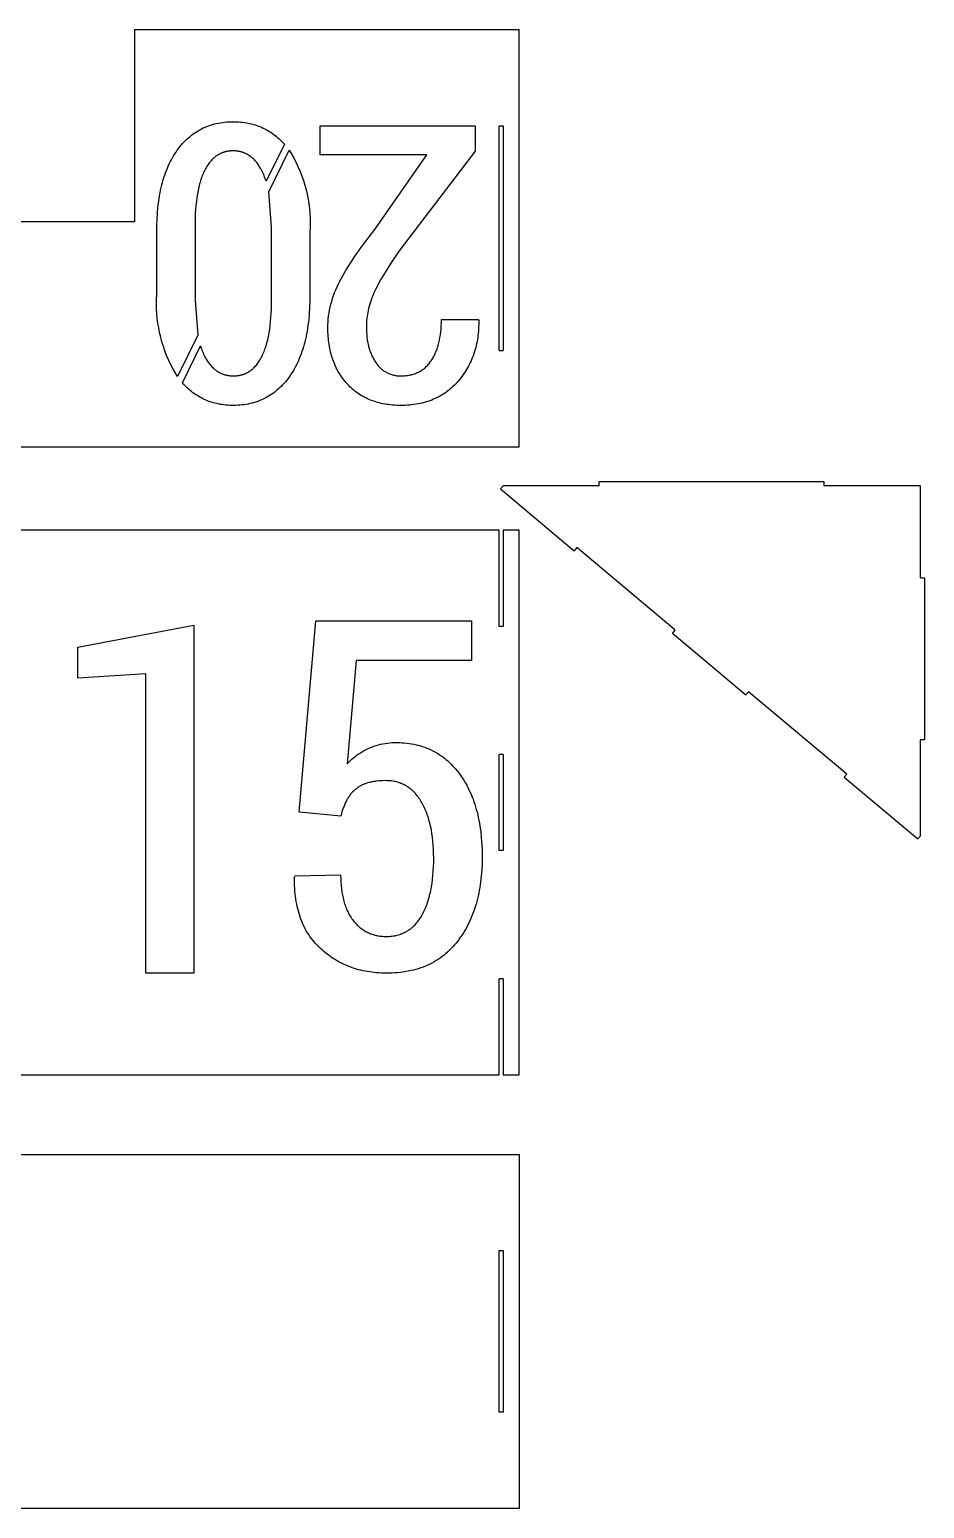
# Model space of a CAD drawing. Header units: inches. Extents: x -28 to 28, y 0 to 215.
# Drawn here: x -0.28 to 27.65, y 114.18 to 160.34 of the extents above; entities that cross this region are included whole.
import ezdxf

# ---------------------------------------------------------------- set-up
doc = ezdxf.new("R2010")
doc.units = ezdxf.units.IN
doc.header["$MEASUREMENT"] = 0
doc.layers.add('Linework', color=7, linetype='Continuous', true_color=0x000000)

msp = doc.modelspace()

# ---------------------------------------------------------------- linework, layer by layer
at = {"layer": 'Linework'}
for p, q in [((3, 160.341), (15, 160.341)), ((3, 160.341), (3, 154.341)), ((15, 147.318), (15, 160.341)), ((5.615, 157.423), (5.678, 157.434)), ((5.678, 157.434), (5.741, 157.444)), ((5.741, 157.444), (5.806, 157.451)), ((5.806, 157.451), (5.872, 157.457)), ((5.872, 157.457), (5.938, 157.462)), ((5.938, 157.462), (6.006, 157.464)), ((6.006, 157.464), (6.074, 157.465)), ((6.074, 157.465), (6.135, 157.465)), ((6.135, 157.465), (6.195, 157.463)), ((6.195, 157.463), (6.255, 157.459)), ((6.255, 157.459), (6.313, 157.454)), ((6.313, 157.454), (6.372, 157.448)), ((6.372, 157.448), (6.429, 157.441)), ((6.429, 157.441), (6.486, 157.432)), ((6.486, 157.432), (6.542, 157.421)), ((4.635, 156.922), (4.682, 156.965)), ((4.682, 156.965), (4.73, 157.006)), ((4.73, 157.006), (4.778, 157.045)), ((4.778, 157.045), (4.828, 157.082)), ((4.828, 157.082), (4.878, 157.118)), ((4.878, 157.118), (4.93, 157.152)), ((4.93, 157.152), (4.982, 157.184)), ((4.982, 157.184), (5.035, 157.214)), ((5.035, 157.214), (5.089, 157.243)), ((5.089, 157.243), (5.144, 157.27)), ((5.144, 157.27), (5.199, 157.295)), ((5.199, 157.295), (5.256, 157.318)), ((5.256, 157.318), (5.314, 157.34)), ((5.314, 157.34), (5.372, 157.36)), ((5.372, 157.36), (5.431, 157.378)), ((5.431, 157.378), (5.492, 157.395)), ((5.492, 157.395), (5.553, 157.41)), ((5.553, 157.41), (5.615, 157.423)), ((6.542, 157.421), (6.597, 157.41)), ((6.597, 157.41), (6.651, 157.397)), ((6.651, 157.397), (6.705, 157.382)), ((6.705, 157.382), (6.759, 157.367)), ((6.759, 157.367), (6.811, 157.349)), ((6.811, 157.349), (6.863, 157.331)), ((6.863, 157.331), (6.914, 157.311)), ((6.914, 157.311), (6.964, 157.29)), ((6.964, 157.29), (7.014, 157.267)), ((7.014, 157.267), (7.063, 157.243)), ((7.063, 157.243), (7.111, 157.218)), ((7.111, 157.218), (7.159, 157.191)), ((7.159, 157.191), (7.206, 157.163)), ((7.206, 157.163), (7.252, 157.134)), ((7.252, 157.134), (7.297, 157.103)), ((7.297, 157.103), (7.342, 157.07)), ((7.342, 157.07), (7.386, 157.037)), ((7.386, 157.037), (7.429, 157.002)), ((7.429, 157.002), (7.472, 156.966)), ((7.472, 156.966), (7.514, 156.928)), ((8.796, 156.431), (8.796, 157.341)), ((8.796, 157.341), (13.626, 157.341)), ((13.626, 157.341), (13.626, 156.543)), ((14.375, 157.341), (14.5, 157.341)), ((14.375, 150.318), (14.375, 157.341)), ((14.5, 157.341), (14.5, 150.318)), ((4.255, 156.461), (4.293, 156.519)), ((4.293, 156.519), (4.333, 156.575)), ((4.333, 156.575), (4.373, 156.63)), ((4.373, 156.63), (4.415, 156.683)), ((4.415, 156.683), (4.457, 156.734)), ((4.457, 156.734), (4.5, 156.784)), ((4.5, 156.784), (4.544, 156.832)), ((4.544, 156.832), (4.589, 156.878)), ((4.589, 156.878), (4.635, 156.922)), ((5.757, 156.502), (5.741, 156.496)), ((5.772, 156.507), (5.757, 156.502)), ((5.788, 156.512), (5.772, 156.507)), ((5.804, 156.517), (5.788, 156.512)), ((5.82, 156.522), (5.804, 156.517)), ((5.836, 156.526), (5.82, 156.522)), ((5.852, 156.53), (5.836, 156.526)), ((5.868, 156.534), (5.852, 156.53)), ((5.885, 156.537), (5.868, 156.534)), ((5.901, 156.54), (5.885, 156.537)), ((5.918, 156.543), (5.901, 156.54)), ((5.935, 156.545), (5.918, 156.543)), ((5.952, 156.548), (5.935, 156.545)), ((5.969, 156.549), (5.952, 156.548)), ((5.986, 156.551), (5.969, 156.549)), ((6.003, 156.552), (5.986, 156.551)), ((6.038, 156.554), (6.003, 156.552)), ((6.074, 156.555), (6.038, 156.554)), ((6.11, 156.554), (6.074, 156.555)), ((6.145, 156.552), (6.11, 156.554)), ((6.18, 156.549), (6.145, 156.552)), ((6.197, 156.548), (6.18, 156.549)), ((6.215, 156.545), (6.197, 156.548)), ((6.232, 156.543), (6.215, 156.545)), ((6.248, 156.54), (6.232, 156.543)), ((6.265, 156.537), (6.248, 156.54)), ((6.282, 156.534), (6.265, 156.537)), ((6.298, 156.53), (6.282, 156.534)), ((6.315, 156.526), (6.298, 156.53)), ((6.331, 156.522), (6.315, 156.526)), ((6.347, 156.517), (6.331, 156.522)), ((6.363, 156.512), (6.347, 156.517)), ((6.379, 156.507), (6.363, 156.512)), ((6.394, 156.502), (6.379, 156.507)), ((6.41, 156.496), (6.394, 156.502)), ((7.674, 156.763), (7.103, 155.605)), ((7.185, 155.272), (7.827, 156.573)), ((7.514, 156.928), (7.555, 156.889)), ((7.555, 156.889), (7.595, 156.848)), ((7.595, 156.848), (7.635, 156.807)), ((7.635, 156.807), (7.674, 156.763)), ((7.827, 156.573), (7.904, 156.445)), ((13.626, 156.543), (11.261, 153.433)), ((4.023, 156.013), (4.052, 156.082)), ((4.052, 156.082), (4.083, 156.149)), ((4.083, 156.149), (4.115, 156.214)), ((4.115, 156.214), (4.148, 156.278)), ((4.148, 156.278), (4.182, 156.341)), ((4.182, 156.341), (4.218, 156.402)), ((4.218, 156.402), (4.255, 156.461)), ((5.253, 156.062), (5.232, 156.027)), ((5.274, 156.095), (5.253, 156.062)), ((5.296, 156.128), (5.274, 156.095)), ((5.318, 156.159), (5.296, 156.128)), ((5.34, 156.188), (5.318, 156.159)), ((5.363, 156.217), (5.34, 156.188)), ((5.387, 156.245), (5.363, 156.217)), ((5.411, 156.271), (5.387, 156.245)), ((5.436, 156.296), (5.411, 156.271)), ((5.461, 156.32), (5.436, 156.296)), ((5.474, 156.332), (5.461, 156.32)), ((5.487, 156.343), (5.474, 156.332)), ((5.5, 156.354), (5.487, 156.343)), ((5.513, 156.365), (5.5, 156.354)), ((5.526, 156.375), (5.513, 156.365)), ((5.54, 156.385), (5.526, 156.375)), ((5.553, 156.395), (5.54, 156.385)), ((5.567, 156.405), (5.553, 156.395)), ((5.581, 156.414), (5.567, 156.405)), ((5.595, 156.423), (5.581, 156.414)), ((5.609, 156.432), (5.595, 156.423)), ((5.623, 156.44), (5.609, 156.432)), ((5.637, 156.448), (5.623, 156.44)), ((5.652, 156.456), (5.637, 156.448)), ((5.667, 156.463), (5.652, 156.456)), ((5.681, 156.47), (5.667, 156.463)), ((5.696, 156.477), (5.681, 156.47)), ((5.711, 156.484), (5.696, 156.477)), ((5.726, 156.49), (5.711, 156.484)), ((5.741, 156.496), (5.726, 156.49)), ((6.425, 156.49), (6.41, 156.496)), ((6.441, 156.484), (6.425, 156.49)), ((6.456, 156.477), (6.441, 156.484)), ((6.471, 156.47), (6.456, 156.477)), ((6.486, 156.463), (6.471, 156.47)), ((6.5, 156.455), (6.486, 156.463)), ((6.515, 156.447), (6.5, 156.455)), ((6.529, 156.439), (6.515, 156.447)), ((6.544, 156.431), (6.529, 156.439)), ((6.558, 156.422), (6.544, 156.431)), ((6.572, 156.413), (6.558, 156.422)), ((6.586, 156.404), (6.572, 156.413)), ((6.6, 156.394), (6.586, 156.404)), ((6.614, 156.385), (6.6, 156.394)), ((6.627, 156.374), (6.614, 156.385)), ((6.641, 156.364), (6.627, 156.374)), ((6.654, 156.353), (6.641, 156.364)), ((6.667, 156.342), (6.654, 156.353)), ((6.68, 156.331), (6.667, 156.342)), ((6.693, 156.319), (6.68, 156.331)), ((6.719, 156.295), (6.693, 156.319)), ((6.744, 156.27), (6.719, 156.295)), ((6.768, 156.243), (6.744, 156.27)), ((6.792, 156.216), (6.768, 156.243)), ((6.815, 156.187), (6.792, 156.216)), ((6.838, 156.157), (6.815, 156.187)), ((6.86, 156.125), (6.838, 156.157)), ((6.882, 156.093), (6.86, 156.125)), ((6.903, 156.059), (6.882, 156.093)), ((6.924, 156.025), (6.903, 156.059)), ((7.904, 156.445), (7.976, 156.314)), ((7.976, 156.314), (8.044, 156.182)), ((8.044, 156.182), (8.107, 156.047)), ((8.107, 156.047), (8.166, 155.909)), ((12.124, 156.431), (8.796, 156.431)), ((10.499, 154.095), (12.124, 156.431)), ((3.872, 155.569), (3.894, 155.647)), ((3.894, 155.647), (3.917, 155.723)), ((3.917, 155.723), (3.942, 155.798)), ((3.942, 155.798), (3.968, 155.871)), ((3.968, 155.871), (3.994, 155.943)), ((3.994, 155.943), (4.023, 156.013)), ((5.058, 155.619), (5.044, 155.571)), ((5.073, 155.665), (5.058, 155.619)), ((5.089, 155.709), (5.073, 155.665)), ((5.104, 155.753), (5.089, 155.709)), ((5.121, 155.796), (5.104, 155.753)), ((5.138, 155.837), (5.121, 155.796)), ((5.156, 155.877), (5.138, 155.837)), ((5.174, 155.917), (5.156, 155.877)), ((5.193, 155.955), (5.174, 155.917)), ((5.212, 155.992), (5.193, 155.955)), ((5.232, 156.027), (5.212, 155.992)), ((6.944, 155.989), (6.924, 156.025)), ((6.964, 155.952), (6.944, 155.989)), ((6.984, 155.91), (6.964, 155.952)), ((7.004, 155.867), (6.984, 155.91)), ((7.023, 155.825), (7.004, 155.867)), ((7.041, 155.781), (7.023, 155.825)), ((7.058, 155.738), (7.041, 155.781)), ((7.074, 155.694), (7.058, 155.738)), ((7.089, 155.65), (7.074, 155.694)), ((7.103, 155.605), (7.089, 155.65)), ((8.166, 155.909), (8.219, 155.77)), ((8.219, 155.77), (8.268, 155.63)), ((8.268, 155.63), (8.312, 155.487)), ((3.754, 154.982), (3.781, 155.157)), ((3.781, 155.157), (3.797, 155.243)), ((3.797, 155.243), (3.814, 155.327)), ((3.814, 155.327), (3.832, 155.409)), ((3.832, 155.409), (3.852, 155.49)), ((3.852, 155.49), (3.872, 155.569)), ((4.962, 155.21), (4.944, 155.097)), ((4.983, 155.319), (4.962, 155.21)), ((5.006, 155.424), (4.983, 155.319)), ((5.031, 155.523), (5.006, 155.424)), ((5.044, 155.571), (5.031, 155.523)), ((7.274, 154.178), (7.185, 155.272)), ((8.312, 155.487), (8.351, 155.343)), ((8.351, 155.343), (8.385, 155.198)), ((8.385, 155.198), (8.414, 155.052)), ((3.714, 154.612), (3.731, 154.8)), ((3.731, 154.8), (3.754, 154.982)), ((4.905, 154.73), (4.896, 154.599)), ((4.916, 154.857), (4.905, 154.73)), ((4.929, 154.979), (4.916, 154.857)), ((4.944, 155.097), (4.929, 154.979)), ((8.414, 155.052), (8.438, 154.905)), ((8.438, 154.905), (8.457, 154.757)), ((8.457, 154.757), (8.471, 154.608)), ((0, 154.341), (-3, 154.341)), ((3, 154.341), (0, 154.341)), ((3.691, 154.012), (3.694, 154.219)), ((3.694, 154.219), (3.701, 154.418)), ((3.701, 154.418), (3.714, 154.612)), ((4.89, 154.463), (4.886, 154.178)), ((4.896, 154.599), (4.89, 154.463)), ((8.471, 154.608), (8.48, 154.459)), ((8.48, 154.459), (8.483, 154.31)), ((8.483, 154.31), (8.481, 154.161)), ((3.691, 152.067), (3.691, 154.012)), ((4.886, 154.178), (4.886, 151.896)), ((7.274, 151.896), (7.274, 154.178)), ((8.481, 154.161), (8.474, 154.012)), ((8.474, 154.012), (8.474, 152.067)), ((10.162, 153.662), (10.325, 153.876)), ((10.325, 153.876), (10.499, 154.095)), ((9.868, 153.25), (10.01, 153.454)), ((10.01, 153.454), (10.162, 153.662)), ((11.261, 153.433), (10.996, 153.046)), ((9.507, 152.672), (9.617, 152.86)), ((9.617, 152.86), (9.737, 153.052)), ((9.737, 153.052), (9.868, 153.25)), ((10.88, 152.865), (10.774, 152.693)), ((10.996, 153.046), (10.88, 152.865)), ((9.32, 152.31), (9.362, 152.4)), ((9.362, 152.4), (9.408, 152.49)), ((9.408, 152.49), (9.507, 152.672)), ((10.596, 152.376), (10.558, 152.302)), ((10.679, 152.53), (10.596, 152.376)), ((10.774, 152.693), (10.679, 152.53)), ((3.683, 151.769), (3.685, 151.918)), ((3.685, 151.918), (3.691, 152.067)), ((4.886, 151.896), (4.976, 150.798)), ((7.269, 151.613), (7.274, 151.896)), ((8.474, 152.067), (8.472, 151.863)), ((9.151, 151.857), (9.179, 151.948)), ((9.179, 151.948), (9.21, 152.039)), ((9.21, 152.039), (9.243, 152.129)), ((9.243, 152.129), (9.28, 152.22)), ((9.28, 152.22), (9.32, 152.31)), ((10.383, 151.897), (10.361, 151.831)), ((10.407, 151.962), (10.383, 151.897)), ((10.433, 152.028), (10.407, 151.962)), ((10.46, 152.094), (10.433, 152.028)), ((10.49, 152.161), (10.46, 152.094)), ((10.522, 152.231), (10.49, 152.161)), ((10.558, 152.302), (10.522, 152.231)), ((3.687, 151.62), (3.683, 151.769)), ((3.695, 151.471), (3.687, 151.62)), ((3.709, 151.323), (3.695, 151.471)), ((7.255, 151.349), (7.263, 151.479)), ((7.263, 151.479), (7.269, 151.613)), ((8.452, 151.471), (8.434, 151.284)), ((8.464, 151.664), (8.452, 151.471)), ((8.472, 151.863), (8.464, 151.664)), ((9.056, 151.401), (9.069, 151.492)), ((9.069, 151.492), (9.085, 151.584)), ((9.085, 151.584), (9.104, 151.675)), ((9.104, 151.675), (9.126, 151.766)), ((9.126, 151.766), (9.151, 151.857)), ((10.265, 151.445), (10.255, 151.382)), ((10.276, 151.509), (10.265, 151.445)), ((10.289, 151.573), (10.276, 151.509)), ((10.305, 151.637), (10.289, 151.573)), ((10.321, 151.702), (10.305, 151.637)), ((10.34, 151.766), (10.321, 151.702)), ((10.361, 151.831), (10.34, 151.766)), ((3.728, 151.175), (3.709, 151.323)), ((3.752, 151.028), (3.728, 151.175)), ((3.781, 150.882), (3.752, 151.028)), ((7.198, 150.872), (7.216, 150.985)), ((7.216, 150.985), (7.231, 151.102)), ((7.231, 151.102), (7.244, 151.223)), ((7.244, 151.223), (7.255, 151.349)), ((8.411, 151.103), (8.384, 150.928)), ((8.434, 151.284), (8.411, 151.103)), ((9.032, 151.033), (9.034, 151.125)), ((9.033, 150.965), (9.032, 151.033)), ((9.035, 150.897), (9.033, 150.965)), ((9.034, 151.125), (9.038, 151.217)), ((9.038, 151.217), (9.045, 151.309)), ((9.045, 151.309), (9.056, 151.401)), ((10.236, 151.193), (10.233, 151.13)), ((10.233, 151.13), (10.233, 151.068)), ((10.233, 151.068), (10.234, 150.984)), ((10.234, 150.984), (10.237, 150.902)), ((10.241, 151.255), (10.236, 151.193)), ((10.247, 151.318), (10.241, 151.255)), ((10.255, 151.382), (10.247, 151.318)), ((12.554, 150.906), (12.563, 150.999)), ((12.563, 150.999), (12.569, 151.094)), ((12.569, 151.094), (12.573, 151.192)), ((12.573, 151.192), (12.574, 151.293)), ((12.574, 151.293), (13.727, 151.293)), ((13.727, 151.293), (13.739, 151.263)), ((13.734, 150.989), (13.729, 150.922)), ((13.737, 151.057), (13.734, 150.989)), ((13.739, 151.125), (13.737, 151.057)), ((13.739, 151.263), (13.739, 151.194)), ((13.739, 151.194), (13.739, 151.125)), ((3.815, 150.737), (3.781, 150.882)), ((3.854, 150.593), (3.815, 150.737)), ((3.898, 150.45), (3.854, 150.593)), ((4.976, 150.798), (4.339, 149.507)), ((7.103, 150.466), (7.117, 150.513)), ((7.117, 150.513), (7.13, 150.561)), ((7.13, 150.561), (7.155, 150.66)), ((7.155, 150.66), (7.178, 150.764)), ((7.178, 150.764), (7.198, 150.872)), ((8.293, 150.517), (8.271, 150.439)), ((8.313, 150.596), (8.293, 150.517)), ((8.333, 150.677), (8.313, 150.596)), ((8.351, 150.759), (8.333, 150.677)), ((8.368, 150.843), (8.351, 150.759)), ((8.384, 150.928), (8.368, 150.843)), ((9.038, 150.831), (9.035, 150.897)), ((9.042, 150.766), (9.038, 150.831)), ((9.047, 150.701), (9.042, 150.766)), ((9.054, 150.637), (9.047, 150.701)), ((9.062, 150.575), (9.054, 150.637)), ((9.071, 150.512), (9.062, 150.575)), ((9.081, 150.451), (9.071, 150.512)), ((10.237, 150.902), (10.243, 150.822)), ((10.243, 150.822), (10.25, 150.744)), ((10.25, 150.744), (10.261, 150.668)), ((10.261, 150.668), (10.273, 150.593)), ((10.273, 150.593), (10.28, 150.557)), ((10.28, 150.557), (10.287, 150.521)), ((10.287, 150.521), (10.296, 150.486)), ((12.474, 150.483), (12.485, 150.523)), ((12.485, 150.523), (12.495, 150.562)), ((12.495, 150.562), (12.504, 150.603)), ((12.504, 150.603), (12.513, 150.644)), ((12.513, 150.644), (12.529, 150.729)), ((12.529, 150.729), (12.543, 150.816)), ((12.543, 150.816), (12.554, 150.906)), ((13.675, 150.536), (13.661, 150.474)), ((13.687, 150.599), (13.675, 150.536)), ((13.698, 150.662), (13.687, 150.599)), ((13.708, 150.726), (13.698, 150.662)), ((13.716, 150.791), (13.708, 150.726)), ((13.724, 150.856), (13.716, 150.791)), ((13.729, 150.922), (13.724, 150.856)), ((3.947, 150.309), (3.898, 150.45)), ((4.001, 150.17), (3.947, 150.309)), ((4.059, 150.033), (4.001, 150.17)), ((4.491, 149.315), (5.059, 150.466)), ((5.059, 150.466), (5.073, 150.423)), ((5.073, 150.423), (5.088, 150.379)), ((5.088, 150.379), (5.103, 150.337)), ((5.103, 150.337), (5.12, 150.294)), ((5.12, 150.294), (5.138, 150.252)), ((5.138, 150.252), (5.156, 150.21)), ((5.156, 150.21), (5.176, 150.169)), ((5.176, 150.169), (5.196, 150.128)), ((5.196, 150.128), (5.216, 150.091)), ((5.216, 150.091), (5.236, 150.056)), ((5.236, 150.056), (5.257, 150.021)), ((6.91, 150.024), (6.931, 150.058)), ((6.931, 150.058), (6.95, 150.094)), ((6.95, 150.094), (6.97, 150.131)), ((6.97, 150.131), (6.988, 150.169)), ((6.988, 150.169), (7.007, 150.208)), ((7.007, 150.208), (7.024, 150.248)), ((7.024, 150.248), (7.041, 150.29)), ((7.041, 150.29), (7.057, 150.332)), ((7.057, 150.332), (7.073, 150.376)), ((7.073, 150.376), (7.088, 150.42)), ((7.088, 150.42), (7.103, 150.466)), ((8.141, 150.073), (8.112, 150.004)), ((8.17, 150.143), (8.141, 150.073)), ((8.197, 150.215), (8.17, 150.143)), ((8.223, 150.288), (8.197, 150.215)), ((8.247, 150.363), (8.223, 150.288)), ((8.271, 150.439), (8.247, 150.363)), ((9.092, 150.391), (9.081, 150.451)), ((9.105, 150.331), (9.092, 150.391)), ((9.118, 150.272), (9.105, 150.331)), ((9.133, 150.215), (9.118, 150.272)), ((9.149, 150.158), (9.133, 150.215)), ((9.167, 150.101), (9.149, 150.158)), ((9.185, 150.046), (9.167, 150.101)), ((9.205, 149.991), (9.185, 150.046)), ((10.296, 150.486), (10.304, 150.451)), ((10.304, 150.451), (10.313, 150.417)), ((10.313, 150.417), (10.323, 150.383)), ((10.323, 150.383), (10.334, 150.349)), ((10.334, 150.349), (10.345, 150.316)), ((10.345, 150.316), (10.356, 150.284)), ((10.356, 150.284), (10.368, 150.252)), ((10.368, 150.252), (10.381, 150.22)), ((10.381, 150.22), (10.394, 150.189)), ((10.394, 150.189), (10.408, 150.159)), ((10.408, 150.159), (10.422, 150.129)), ((10.422, 150.129), (10.437, 150.1)), ((10.437, 150.1), (10.452, 150.071)), ((10.452, 150.071), (10.468, 150.042)), ((10.468, 150.042), (10.485, 150.014)), ((12.277, 150.034), (12.296, 150.064)), ((12.296, 150.064), (12.314, 150.095)), ((12.314, 150.095), (12.332, 150.127)), ((12.332, 150.127), (12.349, 150.16)), ((12.349, 150.16), (12.365, 150.193)), ((12.365, 150.193), (12.381, 150.227)), ((12.381, 150.227), (12.396, 150.262)), ((12.396, 150.262), (12.41, 150.297)), ((12.41, 150.297), (12.424, 150.333)), ((12.424, 150.333), (12.438, 150.369)), ((12.438, 150.369), (12.45, 150.407)), ((12.45, 150.407), (12.462, 150.445)), ((12.462, 150.445), (12.474, 150.483)), ((13.527, 150.059), (13.503, 150.003)), ((13.55, 150.116), (13.527, 150.059)), ((13.572, 150.174), (13.55, 150.116)), ((13.592, 150.233), (13.572, 150.174)), ((13.611, 150.292), (13.592, 150.233)), ((13.629, 150.352), (13.611, 150.292)), ((13.646, 150.413), (13.629, 150.352)), ((13.661, 150.474), (13.646, 150.413)), ((14.375, 150.318), (14.5, 150.318)), ((4.122, 149.898), (4.059, 150.033)), ((4.19, 149.765), (4.122, 149.898)), ((4.262, 149.635), (4.19, 149.765)), ((4.339, 149.507), (4.262, 149.635)), ((5.257, 150.021), (5.278, 149.988)), ((5.278, 149.988), (5.3, 149.956)), ((5.3, 149.956), (5.322, 149.925)), ((5.322, 149.925), (5.345, 149.895)), ((5.345, 149.895), (5.368, 149.867)), ((5.368, 149.867), (5.392, 149.839)), ((5.392, 149.839), (5.416, 149.813)), ((5.416, 149.813), (5.441, 149.788)), ((5.441, 149.788), (5.467, 149.764)), ((5.467, 149.764), (5.48, 149.753)), ((5.48, 149.753), (5.493, 149.741)), ((5.493, 149.741), (5.506, 149.73)), ((5.506, 149.73), (5.519, 149.72)), ((5.519, 149.72), (5.532, 149.709)), ((5.532, 149.709), (5.546, 149.699)), ((5.546, 149.699), (5.56, 149.69)), ((5.56, 149.69), (5.574, 149.68)), ((5.574, 149.68), (5.588, 149.671)), ((5.588, 149.671), (5.602, 149.662)), ((5.602, 149.662), (5.616, 149.653)), ((5.616, 149.653), (5.63, 149.645)), ((5.63, 149.645), (5.645, 149.637)), ((5.645, 149.637), (5.659, 149.629)), ((5.659, 149.629), (5.674, 149.622)), ((5.674, 149.622), (5.689, 149.615)), ((5.689, 149.615), (5.704, 149.608)), ((5.704, 149.608), (5.719, 149.601)), ((5.719, 149.601), (5.734, 149.595)), ((5.734, 149.595), (5.75, 149.589)), ((5.75, 149.589), (5.765, 149.583)), ((5.765, 149.583), (5.781, 149.578)), ((5.781, 149.578), (5.797, 149.573)), ((6.374, 149.573), (6.39, 149.578)), ((6.39, 149.578), (6.406, 149.584)), ((6.406, 149.584), (6.421, 149.589)), ((6.421, 149.589), (6.436, 149.595)), ((6.436, 149.595), (6.452, 149.602)), ((6.452, 149.602), (6.467, 149.608)), ((6.467, 149.608), (6.482, 149.615)), ((6.482, 149.615), (6.497, 149.622)), ((6.497, 149.622), (6.511, 149.63)), ((6.511, 149.63), (6.526, 149.638)), ((6.526, 149.638), (6.54, 149.646)), ((6.54, 149.646), (6.554, 149.654)), ((6.554, 149.654), (6.569, 149.663)), ((6.569, 149.663), (6.583, 149.672)), ((6.583, 149.672), (6.596, 149.681)), ((6.596, 149.681), (6.61, 149.69)), ((6.61, 149.69), (6.624, 149.7)), ((6.624, 149.7), (6.637, 149.71)), ((6.637, 149.71), (6.651, 149.721)), ((6.651, 149.721), (6.664, 149.731)), ((6.664, 149.731), (6.677, 149.742)), ((6.677, 149.742), (6.69, 149.754)), ((6.69, 149.754), (6.703, 149.765)), ((6.703, 149.765), (6.715, 149.777)), ((6.715, 149.777), (6.728, 149.789)), ((6.728, 149.789), (6.753, 149.814)), ((6.753, 149.814), (6.777, 149.841)), ((6.777, 149.841), (6.8, 149.868)), ((6.8, 149.868), (6.823, 149.897)), ((6.823, 149.897), (6.846, 149.927)), ((6.846, 149.927), (6.868, 149.958)), ((6.868, 149.958), (6.889, 149.99)), ((6.889, 149.99), (6.91, 150.024)), ((7.908, 149.622), (7.87, 149.564)), ((7.945, 149.682), (7.908, 149.622)), ((7.981, 149.744), (7.945, 149.682)), ((8.016, 149.807), (7.981, 149.744)), ((8.049, 149.871), (8.016, 149.807)), ((8.081, 149.937), (8.049, 149.871)), ((8.112, 150.004), (8.081, 149.937)), ((9.226, 149.938), (9.205, 149.991)), ((9.248, 149.885), (9.226, 149.938)), ((9.271, 149.833), (9.248, 149.885)), ((9.296, 149.782), (9.271, 149.833)), ((9.322, 149.731), (9.296, 149.782)), ((9.348, 149.682), (9.322, 149.731)), ((9.376, 149.633), (9.348, 149.682)), ((9.406, 149.585), (9.376, 149.633)), ((9.436, 149.538), (9.406, 149.585)), ((10.485, 150.014), (10.502, 149.986)), ((10.502, 149.986), (10.519, 149.959)), ((10.519, 149.959), (10.537, 149.933)), ((10.537, 149.933), (10.556, 149.908)), ((10.556, 149.908), (10.575, 149.883)), ((10.575, 149.883), (10.594, 149.859)), ((10.594, 149.859), (10.614, 149.836)), ((10.614, 149.836), (10.634, 149.814)), ((10.634, 149.814), (10.655, 149.792)), ((10.655, 149.792), (10.676, 149.772)), ((10.676, 149.772), (10.698, 149.752)), ((10.698, 149.752), (10.72, 149.733)), ((10.72, 149.733), (10.742, 149.715)), ((10.742, 149.715), (10.765, 149.698)), ((10.765, 149.698), (10.788, 149.682)), ((10.788, 149.682), (10.811, 149.666)), ((10.811, 149.666), (10.836, 149.652)), ((10.836, 149.652), (10.86, 149.638)), ((10.86, 149.638), (10.885, 149.625)), ((10.885, 149.625), (10.91, 149.613)), ((10.91, 149.613), (10.936, 149.602)), ((10.936, 149.602), (10.962, 149.591)), ((10.962, 149.591), (10.989, 149.581)), ((10.989, 149.581), (11.016, 149.573)), ((11.639, 149.568), (11.673, 149.577)), ((11.673, 149.577), (11.706, 149.587)), ((11.706, 149.587), (11.739, 149.597)), ((11.739, 149.597), (11.77, 149.609)), ((11.77, 149.609), (11.802, 149.621)), ((11.802, 149.621), (11.832, 149.635)), ((11.832, 149.635), (11.862, 149.649)), ((11.862, 149.649), (11.891, 149.664)), ((11.891, 149.664), (11.92, 149.68)), ((11.92, 149.68), (11.948, 149.698)), ((11.948, 149.698), (11.976, 149.716)), ((11.976, 149.716), (12.003, 149.734)), ((12.003, 149.734), (12.029, 149.754)), ((12.029, 149.754), (12.055, 149.775)), ((12.055, 149.775), (12.08, 149.797)), ((12.08, 149.797), (12.104, 149.819)), ((12.104, 149.819), (12.128, 149.843)), ((12.128, 149.843), (12.151, 149.868)), ((12.151, 149.868), (12.173, 149.893)), ((12.173, 149.893), (12.195, 149.919)), ((12.195, 149.919), (12.217, 149.946)), ((12.217, 149.946), (12.237, 149.975)), ((12.237, 149.975), (12.258, 150.004)), ((12.258, 150.004), (12.277, 150.034)), ((13.294, 149.626), (13.259, 149.575)), ((13.328, 149.678), (13.294, 149.626)), ((13.361, 149.73), (13.328, 149.678)), ((13.392, 149.783), (13.361, 149.73)), ((13.421, 149.837), (13.392, 149.783)), ((13.45, 149.892), (13.421, 149.837)), ((13.477, 149.947), (13.45, 149.892)), ((13.503, 150.003), (13.477, 149.947)), ((4.53, 149.272), (4.491, 149.315)), ((4.57, 149.23), (4.53, 149.272)), ((4.61, 149.189), (4.57, 149.23)), ((4.651, 149.15), (4.61, 149.189)), ((4.693, 149.112), (4.651, 149.15)), ((5.797, 149.573), (5.813, 149.568)), ((5.813, 149.568), (5.829, 149.564)), ((5.829, 149.564), (5.845, 149.559)), ((5.845, 149.559), (5.861, 149.555)), ((5.861, 149.555), (5.878, 149.552)), ((5.878, 149.552), (5.895, 149.548)), ((5.895, 149.548), (5.911, 149.545)), ((5.911, 149.545), (5.928, 149.543)), ((5.928, 149.543), (5.945, 149.54)), ((5.945, 149.54), (5.962, 149.538)), ((5.962, 149.538), (5.98, 149.536)), ((5.98, 149.536), (6.014, 149.533)), ((6.014, 149.533), (6.05, 149.531)), ((6.05, 149.531), (6.086, 149.531)), ((6.086, 149.531), (6.122, 149.531)), ((6.122, 149.531), (6.157, 149.533)), ((6.157, 149.533), (6.192, 149.536)), ((6.192, 149.536), (6.209, 149.538)), ((6.209, 149.538), (6.226, 149.54)), ((6.226, 149.54), (6.243, 149.543)), ((6.243, 149.543), (6.26, 149.545)), ((6.26, 149.545), (6.277, 149.549)), ((6.277, 149.549), (6.293, 149.552)), ((6.293, 149.552), (6.31, 149.556)), ((6.31, 149.556), (6.326, 149.559)), ((6.326, 149.559), (6.342, 149.564)), ((6.342, 149.564), (6.358, 149.568)), ((6.358, 149.568), (6.374, 149.573)), ((7.526, 149.157), (7.479, 149.114)), ((7.572, 149.202), (7.526, 149.157)), ((7.617, 149.248), (7.572, 149.202)), ((7.662, 149.296), (7.617, 149.248)), ((7.705, 149.347), (7.662, 149.296)), ((7.748, 149.398), (7.705, 149.347)), ((7.789, 149.452), (7.748, 149.398)), ((7.83, 149.507), (7.789, 149.452)), ((7.87, 149.564), (7.83, 149.507)), ((9.468, 149.492), (9.436, 149.538)), ((9.501, 149.447), (9.468, 149.492)), ((9.535, 149.402), (9.501, 149.447)), ((9.57, 149.358), (9.535, 149.402)), ((9.607, 149.316), (9.57, 149.358)), ((9.644, 149.274), (9.607, 149.316)), ((9.683, 149.233), (9.644, 149.274)), ((9.722, 149.193), (9.683, 149.233)), ((9.763, 149.155), (9.722, 149.193)), ((9.804, 149.118), (9.763, 149.155)), ((9.846, 149.082), (9.804, 149.118)), ((11.016, 149.573), (11.043, 149.565)), ((11.043, 149.565), (11.071, 149.558)), ((11.071, 149.558), (11.099, 149.551)), ((11.099, 149.551), (11.128, 149.546)), ((11.128, 149.546), (11.157, 149.541)), ((11.157, 149.541), (11.186, 149.537)), ((11.186, 149.537), (11.216, 149.535)), ((11.216, 149.535), (11.247, 149.532)), ((11.247, 149.532), (11.277, 149.531)), ((11.277, 149.531), (11.309, 149.531)), ((11.309, 149.531), (11.348, 149.531)), ((11.348, 149.531), (11.386, 149.533)), ((11.386, 149.533), (11.424, 149.535)), ((11.424, 149.535), (11.462, 149.538)), ((11.462, 149.538), (11.499, 149.542)), ((11.499, 149.542), (11.535, 149.547)), ((11.535, 149.547), (11.57, 149.553)), ((11.57, 149.553), (11.605, 149.56)), ((11.605, 149.56), (11.639, 149.568)), ((12.843, 149.116), (12.796, 149.078)), ((12.889, 149.156), (12.843, 149.116)), ((12.934, 149.197), (12.889, 149.156)), ((12.979, 149.24), (12.934, 149.197)), ((13.022, 149.284), (12.979, 149.24)), ((13.064, 149.33), (13.022, 149.284)), ((13.106, 149.377), (13.064, 149.33)), ((13.146, 149.425), (13.106, 149.377)), ((13.185, 149.474), (13.146, 149.425)), ((13.223, 149.524), (13.185, 149.474)), ((13.259, 149.575), (13.223, 149.524)), ((4.736, 149.075), (4.693, 149.112)), ((4.779, 149.04), (4.736, 149.075)), ((4.823, 149.006), (4.779, 149.04)), ((4.867, 148.974), (4.823, 149.006)), ((4.913, 148.943), (4.867, 148.974)), ((4.959, 148.913), (4.913, 148.943)), ((5.006, 148.885), (4.959, 148.913)), ((5.053, 148.858), (5.006, 148.885)), ((5.101, 148.832), (5.053, 148.858)), ((5.15, 148.808), (5.101, 148.832)), ((5.199, 148.785), (5.15, 148.808)), ((5.25, 148.764), (5.199, 148.785)), ((5.3, 148.744), (5.25, 148.764)), ((5.352, 148.725), (5.3, 148.744)), ((5.404, 148.708), (5.352, 148.725)), ((5.457, 148.692), (5.404, 148.708)), ((5.511, 148.677), (5.457, 148.692)), ((5.565, 148.664), (5.511, 148.677)), ((5.62, 148.653), (5.565, 148.664)), ((6.607, 148.665), (6.545, 148.651)), ((6.668, 148.68), (6.607, 148.665)), ((6.729, 148.696), (6.668, 148.68)), ((6.788, 148.715), (6.729, 148.696)), ((6.847, 148.735), (6.788, 148.715)), ((6.904, 148.757), (6.847, 148.735)), ((6.961, 148.78), (6.904, 148.757)), ((7.017, 148.806), (6.961, 148.78)), ((7.072, 148.833), (7.017, 148.806)), ((7.126, 148.862), (7.072, 148.833)), ((7.179, 148.893), (7.126, 148.862)), ((7.231, 148.925), (7.179, 148.893)), ((7.283, 148.959), (7.231, 148.925)), ((7.333, 148.995), (7.283, 148.959)), ((7.383, 149.033), (7.333, 148.995)), ((7.431, 149.073), (7.383, 149.033)), ((7.479, 149.114), (7.431, 149.073)), ((9.889, 149.048), (9.846, 149.082)), ((9.933, 149.014), (9.889, 149.048)), ((9.978, 148.983), (9.933, 149.014)), ((10.023, 148.952), (9.978, 148.983)), ((10.07, 148.923), (10.023, 148.952)), ((10.117, 148.895), (10.07, 148.923)), ((10.165, 148.868), (10.117, 148.895)), ((10.214, 148.843), (10.165, 148.868)), ((10.264, 148.819), (10.214, 148.843)), ((10.315, 148.796), (10.264, 148.819)), ((10.366, 148.775), (10.315, 148.796)), ((10.419, 148.755), (10.366, 148.775)), ((10.472, 148.736), (10.419, 148.755)), ((10.526, 148.718), (10.472, 148.736)), ((10.581, 148.702), (10.526, 148.718)), ((10.637, 148.687), (10.581, 148.702)), ((10.694, 148.673), (10.637, 148.687)), ((10.751, 148.661), (10.694, 148.673)), ((10.81, 148.65), (10.751, 148.661)), ((11.849, 148.656), (11.785, 148.645)), ((11.912, 148.669), (11.849, 148.656)), ((11.974, 148.683), (11.912, 148.669)), ((12.036, 148.699), (11.974, 148.683)), ((12.096, 148.717), (12.036, 148.699)), ((12.156, 148.735), (12.096, 148.717)), ((12.214, 148.756), (12.156, 148.735)), ((12.272, 148.777), (12.214, 148.756)), ((12.328, 148.801), (12.272, 148.777)), ((12.384, 148.825), (12.328, 148.801)), ((12.439, 148.852), (12.384, 148.825)), ((12.493, 148.879), (12.439, 148.852)), ((12.546, 148.909), (12.493, 148.879)), ((12.597, 148.939), (12.546, 148.909)), ((12.648, 148.972), (12.597, 148.939)), ((12.698, 149.005), (12.648, 148.972)), ((12.748, 149.041), (12.698, 149.005)), ((12.796, 149.078), (12.748, 149.041)), ((5.676, 148.642), (5.62, 148.653)), ((5.733, 148.633), (5.676, 148.642)), ((5.79, 148.626), (5.733, 148.633)), ((5.847, 148.619), (5.79, 148.626)), ((5.906, 148.615), (5.847, 148.619)), ((5.965, 148.611), (5.906, 148.615)), ((6.025, 148.609), (5.965, 148.611)), ((6.086, 148.608), (6.025, 148.609)), ((6.154, 148.609), (6.086, 148.608)), ((6.221, 148.612), (6.154, 148.609)), ((6.288, 148.616), (6.221, 148.612)), ((6.354, 148.622), (6.288, 148.616)), ((6.418, 148.63), (6.354, 148.622)), ((6.482, 148.64), (6.418, 148.63)), ((6.545, 148.651), (6.482, 148.64)), ((10.869, 148.64), (10.81, 148.65)), ((10.929, 148.632), (10.869, 148.64)), ((10.99, 148.625), (10.929, 148.632)), ((11.052, 148.619), (10.99, 148.625)), ((11.115, 148.614), (11.052, 148.619)), ((11.179, 148.611), (11.115, 148.614)), ((11.243, 148.609), (11.179, 148.611)), ((11.309, 148.608), (11.243, 148.609)), ((11.379, 148.609), (11.309, 148.608)), ((11.449, 148.611), (11.379, 148.609)), ((11.518, 148.615), (11.449, 148.611)), ((11.586, 148.62), (11.518, 148.615)), ((11.653, 148.627), (11.586, 148.62)), ((11.719, 148.635), (11.653, 148.627)), ((11.785, 148.645), (11.719, 148.635)), ((-15, 147.318), (15, 147.318)), ((14.5, 146.098), (14.42, 146.002)), ((14.42, 146.002), (16.718, 144.074)), ((17.5, 146.098), (14.5, 146.098)), ((17.5, 146.098), (17.5, 146.223)), ((24.523, 146.223), (17.5, 146.223)), ((24.523, 146.098), (24.523, 146.223)), ((27.523, 146.098), (24.523, 146.098)), ((27.523, 143.223), (27.523, 146.098)), ((14.375, 144.709), (-14.375, 144.709)), ((14.375, 141.709), (14.375, 144.709)), ((15, 144.709), (14.5, 144.709)), ((14.5, 144.709), (14.5, 141.709)), ((15, 127.709), (15, 144.709)), ((16.798, 144.17), (16.718, 144.074)), ((19.862, 141.598), (16.798, 144.17)), ((27.523, 143.223), (27.648, 143.223)), ((27.648, 143.223), (27.648, 138.17)), ((1.225, 141.065), (4.852, 141.75)), ((4.852, 141.75), (4.852, 130.884)), ((8.135, 135.912), (8.656, 141.884)), ((8.656, 141.884), (13.519, 141.884)), ((13.519, 141.884), (13.519, 140.641)), ((14.5, 141.709), (14.375, 141.709)), ((19.862, 141.598), (19.782, 141.503)), ((19.782, 141.503), (22.08, 139.574)), ((1.225, 140.09), (1.225, 141.065)), ((9.915, 140.641), (9.632, 137.423)), ((13.519, 140.641), (9.915, 140.641)), ((3.347, 140.231), (1.225, 140.09)), ((3.347, 130.884), (3.347, 140.231)), ((22.16, 139.67), (22.08, 139.574)), ((25.225, 137.099), (22.16, 139.67)), ((10.678, 138.03), (10.748, 138.046)), ((10.748, 138.046), (10.819, 138.059)), ((10.819, 138.059), (10.89, 138.069)), ((10.89, 138.069), (10.962, 138.077)), ((10.962, 138.077), (11.034, 138.083)), ((11.034, 138.083), (11.106, 138.086)), ((11.106, 138.086), (11.186, 138.086)), ((11.186, 138.086), (11.264, 138.084)), ((11.264, 138.084), (11.342, 138.08)), ((11.342, 138.08), (11.418, 138.075)), ((11.418, 138.075), (11.493, 138.067)), ((11.493, 138.067), (11.567, 138.057)), ((11.567, 138.057), (11.64, 138.046)), ((11.64, 138.046), (11.712, 138.032)), ((27.648, 138.17), (27.523, 138.17)), ((27.523, 135.17), (27.523, 138.17)), ((9.734, 137.525), (9.787, 137.574)), ((9.787, 137.574), (9.843, 137.62)), ((9.843, 137.62), (9.9, 137.664)), ((9.9, 137.664), (9.958, 137.707)), ((9.958, 137.707), (10.018, 137.747)), ((10.018, 137.747), (10.079, 137.786)), ((10.079, 137.786), (10.141, 137.822)), ((10.141, 137.822), (10.205, 137.856)), ((10.205, 137.856), (10.27, 137.888)), ((10.27, 137.888), (10.335, 137.917)), ((10.335, 137.917), (10.402, 137.945)), ((10.402, 137.945), (10.47, 137.97)), ((10.47, 137.97), (10.538, 137.992)), ((10.538, 137.992), (10.608, 138.012)), ((10.608, 138.012), (10.678, 138.03)), ((11.712, 138.032), (11.783, 138.017)), ((11.783, 138.017), (11.853, 138)), ((11.853, 138), (11.922, 137.981)), ((11.922, 137.981), (11.989, 137.96)), ((11.989, 137.96), (12.056, 137.937)), ((12.056, 137.937), (12.122, 137.912)), ((12.122, 137.912), (12.186, 137.885)), ((12.186, 137.885), (12.249, 137.856)), ((12.249, 137.856), (12.312, 137.826)), ((12.312, 137.826), (12.373, 137.793)), ((12.373, 137.793), (12.433, 137.759)), ((12.433, 137.759), (12.492, 137.722)), ((12.492, 137.722), (12.55, 137.684)), ((12.55, 137.684), (12.607, 137.644)), ((12.607, 137.644), (12.663, 137.602)), ((12.663, 137.602), (12.718, 137.558)), ((14.5, 137.709), (14.375, 137.709)), ((14.375, 134.709), (14.375, 137.709)), ((14.5, 137.709), (14.5, 134.709)), ((9.632, 137.423), (9.682, 137.475)), ((9.682, 137.475), (9.734, 137.525)), ((12.718, 137.558), (12.771, 137.512)), ((12.771, 137.512), (12.824, 137.464)), ((12.824, 137.464), (12.875, 137.414)), ((12.875, 137.414), (12.926, 137.362)), ((12.926, 137.362), (12.975, 137.309)), ((12.975, 137.309), (13.024, 137.253)), ((13.024, 137.253), (13.071, 137.196)), ((13.071, 137.196), (13.117, 137.137)), ((13.117, 137.137), (13.162, 137.076)), ((9.943, 136.665), (9.922, 136.649)), ((9.965, 136.681), (9.943, 136.665)), ((9.988, 136.696), (9.965, 136.681)), ((10.011, 136.71), (9.988, 136.696)), ((10.035, 136.724), (10.011, 136.71)), ((10.06, 136.738), (10.035, 136.724)), ((10.085, 136.75), (10.06, 136.738)), ((10.111, 136.763), (10.085, 136.75)), ((10.137, 136.774), (10.111, 136.763)), ((10.164, 136.786), (10.137, 136.774)), ((10.192, 136.796), (10.164, 136.786)), ((10.22, 136.806), (10.192, 136.796)), ((10.249, 136.816), (10.22, 136.806)), ((10.279, 136.825), (10.249, 136.816)), ((10.309, 136.833), (10.279, 136.825)), ((10.34, 136.841), (10.309, 136.833)), ((10.371, 136.849), (10.34, 136.841)), ((10.403, 136.855), (10.371, 136.849)), ((10.436, 136.862), (10.403, 136.855)), ((10.469, 136.867), (10.436, 136.862)), ((10.503, 136.873), (10.469, 136.867)), ((10.538, 136.877), (10.503, 136.873)), ((10.609, 136.885), (10.538, 136.877)), ((10.683, 136.89), (10.609, 136.885)), ((10.759, 136.894), (10.683, 136.89)), ((10.838, 136.895), (10.759, 136.894)), ((10.883, 136.894), (10.838, 136.895)), ((10.927, 136.892), (10.883, 136.894)), ((10.971, 136.889), (10.927, 136.892)), ((11.013, 136.884), (10.971, 136.889)), ((11.056, 136.879), (11.013, 136.884)), ((11.097, 136.871), (11.056, 136.879)), ((11.138, 136.863), (11.097, 136.871)), ((11.178, 136.853), (11.138, 136.863)), ((11.218, 136.843), (11.178, 136.853)), ((11.257, 136.83), (11.218, 136.843)), ((11.276, 136.824), (11.257, 136.83)), ((11.295, 136.817), (11.276, 136.824)), ((11.314, 136.81), (11.295, 136.817)), ((11.333, 136.802), (11.314, 136.81)), ((11.351, 136.794), (11.333, 136.802)), ((11.37, 136.786), (11.351, 136.794)), ((11.388, 136.777), (11.37, 136.786)), ((11.406, 136.768), (11.388, 136.777)), ((11.424, 136.759), (11.406, 136.768)), ((11.442, 136.75), (11.424, 136.759)), ((11.459, 136.74), (11.442, 136.75)), ((11.477, 136.73), (11.459, 136.74)), ((11.494, 136.719), (11.477, 136.73)), ((11.511, 136.709), (11.494, 136.719)), ((11.528, 136.698), (11.511, 136.709)), ((11.545, 136.686), (11.528, 136.698)), ((11.561, 136.674), (11.545, 136.686)), ((11.578, 136.662), (11.561, 136.674)), ((11.61, 136.637), (11.578, 136.662)), ((13.162, 137.076), (13.205, 137.013)), ((13.205, 137.013), (13.247, 136.95)), ((13.247, 136.95), (13.288, 136.885)), ((13.288, 136.885), (13.327, 136.818)), ((13.327, 136.818), (13.365, 136.75)), ((13.365, 136.75), (13.401, 136.681)), ((13.401, 136.681), (13.436, 136.61)), ((25.225, 137.099), (25.144, 137.003)), ((25.144, 137.003), (27.442, 135.075)), ((9.585, 136.215), (9.572, 136.188)), ((9.598, 136.242), (9.585, 136.215)), ((9.612, 136.268), (9.598, 136.242)), ((9.626, 136.294), (9.612, 136.268)), ((9.64, 136.319), (9.626, 136.294)), ((9.655, 136.344), (9.64, 136.319)), ((9.67, 136.368), (9.655, 136.344)), ((9.686, 136.391), (9.67, 136.368)), ((9.702, 136.414), (9.686, 136.391)), ((9.718, 136.437), (9.702, 136.414)), ((9.735, 136.459), (9.718, 136.437)), ((9.752, 136.48), (9.735, 136.459)), ((9.769, 136.501), (9.752, 136.48)), ((9.787, 136.521), (9.769, 136.501)), ((9.805, 136.541), (9.787, 136.521)), ((9.823, 136.561), (9.805, 136.541)), ((9.842, 136.579), (9.823, 136.561)), ((9.861, 136.598), (9.842, 136.579)), ((9.881, 136.615), (9.861, 136.598)), ((9.901, 136.633), (9.881, 136.615)), ((9.922, 136.649), (9.901, 136.633)), ((11.642, 136.611), (11.61, 136.637)), ((11.673, 136.583), (11.642, 136.611)), ((11.703, 136.554), (11.673, 136.583)), ((11.733, 136.524), (11.703, 136.554)), ((11.762, 136.492), (11.733, 136.524)), ((11.791, 136.46), (11.762, 136.492)), ((11.819, 136.425), (11.791, 136.46)), ((11.846, 136.39), (11.819, 136.425)), ((11.872, 136.353), (11.846, 136.39)), ((11.898, 136.315), (11.872, 136.353)), ((11.923, 136.276), (11.898, 136.315)), ((11.948, 136.236), (11.923, 136.276)), ((11.972, 136.194), (11.948, 136.236)), ((11.995, 136.151), (11.972, 136.194)), ((13.436, 136.61), (13.47, 136.539)), ((13.47, 136.539), (13.502, 136.465)), ((13.502, 136.465), (13.533, 136.39)), ((13.533, 136.39), (13.562, 136.314)), ((13.562, 136.314), (13.59, 136.237)), ((13.59, 136.237), (13.616, 136.158)), ((9.438, 135.785), (8.135, 135.912)), ((9.454, 135.853), (9.438, 135.785)), ((9.473, 135.918), (9.454, 135.853)), ((9.492, 135.982), (9.473, 135.918)), ((9.513, 136.044), (9.492, 135.982)), ((9.536, 136.103), (9.513, 136.044)), ((9.547, 136.132), (9.536, 136.103)), ((9.56, 136.16), (9.547, 136.132)), ((9.572, 136.188), (9.56, 136.16)), ((12.017, 136.108), (11.995, 136.151)), ((12.039, 136.064), (12.017, 136.108)), ((12.059, 136.019), (12.039, 136.064)), ((12.079, 135.973), (12.059, 136.019)), ((12.099, 135.927), (12.079, 135.973)), ((12.117, 135.879), (12.099, 135.927)), ((12.135, 135.831), (12.117, 135.879)), ((12.152, 135.782), (12.135, 135.831)), ((12.168, 135.732), (12.152, 135.782)), ((12.184, 135.681), (12.168, 135.732)), ((13.616, 136.158), (13.641, 136.078)), ((13.641, 136.078), (13.664, 135.996)), ((13.664, 135.996), (13.686, 135.913)), ((13.686, 135.913), (13.707, 135.829)), ((13.707, 135.829), (13.726, 135.743)), ((13.726, 135.743), (13.744, 135.656)), ((12.198, 135.629), (12.184, 135.681)), ((12.212, 135.577), (12.198, 135.629)), ((12.238, 135.469), (12.212, 135.577)), ((12.261, 135.359), (12.238, 135.469)), ((12.281, 135.244), (12.261, 135.359)), ((13.744, 135.656), (13.761, 135.568)), ((13.761, 135.568), (13.776, 135.478)), ((13.776, 135.478), (13.801, 135.294)), ((13.801, 135.294), (13.821, 135.105)), ((12.297, 135.127), (12.281, 135.244)), ((12.311, 135.006), (12.297, 135.127)), ((12.321, 134.882), (12.311, 135.006)), ((12.329, 134.754), (12.321, 134.882)), ((13.821, 135.105), (13.835, 134.91)), ((13.835, 134.91), (13.844, 134.71)), ((27.442, 135.075), (27.523, 135.17)), ((12.333, 134.623), (12.329, 134.754)), ((12.329, 134.208), (12.334, 134.347)), ((12.335, 134.489), (12.333, 134.623)), ((12.334, 134.347), (12.335, 134.489)), ((13.844, 134.71), (13.847, 134.504)), ((13.847, 134.504), (13.844, 134.304)), ((14.5, 134.709), (14.375, 134.709)), ((7.992, 133.796), (7.993, 133.886)), ((7.993, 133.886), (8.008, 133.923)), ((8.008, 133.923), (9.43, 133.953)), ((9.43, 133.953), (9.432, 133.839)), ((12.299, 133.817), (12.312, 133.943)), ((12.312, 133.943), (12.322, 134.074)), ((12.322, 134.074), (12.329, 134.208)), ((13.82, 133.92), (13.799, 133.734)), ((13.835, 134.11), (13.82, 133.92)), ((13.844, 134.304), (13.835, 134.11)), ((7.993, 133.707), (7.992, 133.796)), ((7.995, 133.619), (7.993, 133.707)), ((7.999, 133.533), (7.995, 133.619)), ((8.005, 133.449), (7.999, 133.533)), ((8.012, 133.365), (8.005, 133.449)), ((9.432, 133.839), (9.437, 133.729)), ((9.437, 133.729), (9.444, 133.621)), ((9.444, 133.621), (9.455, 133.518)), ((9.455, 133.518), (9.469, 133.417)), ((12.217, 133.349), (12.242, 133.46)), ((12.242, 133.46), (12.264, 133.575)), ((12.264, 133.575), (12.283, 133.694)), ((12.283, 133.694), (12.299, 133.817)), ((13.757, 133.466), (13.74, 133.378)), ((13.772, 133.554), (13.757, 133.466)), ((13.786, 133.644), (13.772, 133.554)), ((13.799, 133.734), (13.786, 133.644)), ((8.021, 133.283), (8.012, 133.365)), ((8.032, 133.202), (8.021, 133.283)), ((8.045, 133.123), (8.032, 133.202)), ((8.059, 133.044), (8.045, 133.123)), ((8.075, 132.967), (8.059, 133.044)), ((8.092, 132.892), (8.075, 132.967)), ((9.469, 133.417), (9.477, 133.368)), ((9.477, 133.368), (9.485, 133.32)), ((9.485, 133.32), (9.495, 133.273)), ((9.495, 133.273), (9.505, 133.226)), ((9.505, 133.226), (9.516, 133.18)), ((9.516, 133.18), (9.528, 133.135)), ((9.528, 133.135), (9.541, 133.091)), ((9.541, 133.091), (9.554, 133.048)), ((9.554, 133.048), (9.568, 133.006)), ((9.568, 133.006), (9.583, 132.964)), ((9.583, 132.964), (9.599, 132.924)), ((12.089, 132.945), (12.108, 132.992)), ((12.108, 132.992), (12.126, 133.04)), ((12.126, 133.04), (12.143, 133.089)), ((12.143, 133.089), (12.159, 133.139)), ((12.159, 133.139), (12.175, 133.19)), ((12.175, 133.19), (12.19, 133.242)), ((12.19, 133.242), (12.217, 133.349)), ((13.631, 132.96), (13.605, 132.88)), ((13.656, 133.041), (13.631, 132.96)), ((13.679, 133.124), (13.656, 133.041)), ((13.701, 133.207), (13.679, 133.124)), ((13.721, 133.292), (13.701, 133.207)), ((13.74, 133.378), (13.721, 133.292)), ((8.111, 132.818), (8.092, 132.892)), ((8.132, 132.745), (8.111, 132.818)), ((8.155, 132.673), (8.132, 132.745)), ((8.179, 132.603), (8.155, 132.673)), ((8.205, 132.534), (8.179, 132.603)), ((8.233, 132.466), (8.205, 132.534)), ((9.599, 132.924), (9.615, 132.884)), ((9.615, 132.884), (9.632, 132.845)), ((9.632, 132.845), (9.65, 132.806)), ((9.65, 132.806), (9.669, 132.769)), ((9.669, 132.769), (9.689, 132.732)), ((9.689, 132.732), (9.709, 132.697)), ((9.709, 132.697), (9.73, 132.662)), ((9.73, 132.662), (9.752, 132.628)), ((9.752, 132.628), (9.774, 132.594)), ((9.774, 132.594), (9.797, 132.562)), ((9.797, 132.562), (9.821, 132.53)), ((9.821, 132.53), (9.846, 132.5)), ((9.846, 132.5), (9.871, 132.47)), ((11.81, 132.462), (11.837, 132.495)), ((11.837, 132.495), (11.864, 132.53)), ((11.864, 132.53), (11.89, 132.567)), ((11.89, 132.567), (11.915, 132.604)), ((11.915, 132.604), (11.939, 132.643)), ((11.939, 132.643), (11.963, 132.683)), ((11.963, 132.683), (11.986, 132.724)), ((11.986, 132.724), (12.008, 132.766)), ((12.008, 132.766), (12.029, 132.81)), ((12.029, 132.81), (12.05, 132.854)), ((12.05, 132.854), (12.07, 132.899)), ((12.07, 132.899), (12.089, 132.945)), ((13.452, 132.498), (13.417, 132.425)), ((13.486, 132.572), (13.452, 132.498)), ((13.518, 132.647), (13.486, 132.572)), ((13.549, 132.724), (13.518, 132.647)), ((13.578, 132.801), (13.549, 132.724)), ((13.605, 132.88), (13.578, 132.801)), ((8.262, 132.4), (8.233, 132.466)), ((8.293, 132.335), (8.262, 132.4)), ((8.326, 132.272), (8.293, 132.335)), ((8.36, 132.209), (8.326, 132.272)), ((8.397, 132.148), (8.36, 132.209)), ((8.434, 132.089), (8.397, 132.148)), ((8.474, 132.03), (8.434, 132.089)), ((9.871, 132.47), (9.897, 132.441)), ((9.897, 132.441), (9.923, 132.413)), ((9.923, 132.413), (9.95, 132.387)), ((9.95, 132.387), (9.977, 132.361)), ((9.977, 132.361), (10.004, 132.336)), ((10.004, 132.336), (10.033, 132.312)), ((10.033, 132.312), (10.061, 132.289)), ((10.061, 132.289), (10.09, 132.267)), ((10.09, 132.267), (10.12, 132.246)), ((10.12, 132.246), (10.15, 132.226)), ((10.15, 132.226), (10.18, 132.207)), ((10.18, 132.207), (10.211, 132.189)), ((10.211, 132.189), (10.243, 132.172)), ((10.243, 132.172), (10.275, 132.156)), ((10.275, 132.156), (10.307, 132.141)), ((10.307, 132.141), (10.34, 132.127)), ((10.34, 132.127), (10.374, 132.114)), ((10.374, 132.114), (10.408, 132.102)), ((10.408, 132.102), (10.442, 132.09)), ((10.442, 132.09), (10.477, 132.08)), ((10.477, 132.08), (10.512, 132.071)), ((10.512, 132.071), (10.548, 132.063)), ((10.548, 132.063), (10.585, 132.055)), ((10.585, 132.055), (10.622, 132.049)), ((10.622, 132.049), (10.659, 132.044)), ((10.659, 132.044), (10.697, 132.039)), ((10.697, 132.039), (10.735, 132.036)), ((10.735, 132.036), (10.774, 132.033)), ((10.899, 132.032), (10.944, 132.034)), ((10.944, 132.034), (10.988, 132.037)), ((10.988, 132.037), (11.032, 132.042)), ((11.032, 132.042), (11.074, 132.047)), ((11.074, 132.047), (11.117, 132.054)), ((11.117, 132.054), (11.158, 132.063)), ((11.158, 132.063), (11.199, 132.072)), ((11.199, 132.072), (11.239, 132.083)), ((11.239, 132.083), (11.278, 132.095)), ((11.278, 132.095), (11.298, 132.102)), ((11.298, 132.102), (11.317, 132.108)), ((11.317, 132.108), (11.336, 132.116)), ((11.336, 132.116), (11.355, 132.123)), ((11.355, 132.123), (11.373, 132.131)), ((11.373, 132.131), (11.392, 132.139)), ((11.392, 132.139), (11.41, 132.147)), ((11.41, 132.147), (11.428, 132.156)), ((11.428, 132.156), (11.446, 132.165)), ((11.446, 132.165), (11.464, 132.175)), ((11.464, 132.175), (11.482, 132.184)), ((11.482, 132.184), (11.499, 132.194)), ((11.499, 132.194), (11.516, 132.205)), ((11.516, 132.205), (11.533, 132.215)), ((11.533, 132.215), (11.55, 132.226)), ((11.55, 132.226), (11.567, 132.238)), ((11.567, 132.238), (11.583, 132.249)), ((11.583, 132.249), (11.6, 132.261)), ((11.6, 132.261), (11.616, 132.273)), ((11.616, 132.273), (11.632, 132.286)), ((11.632, 132.286), (11.648, 132.299)), ((11.648, 132.299), (11.664, 132.312)), ((11.664, 132.312), (11.694, 132.339)), ((11.694, 132.339), (11.724, 132.368)), ((11.724, 132.368), (11.754, 132.398)), ((11.754, 132.398), (11.782, 132.429)), ((11.782, 132.429), (11.81, 132.462)), ((13.22, 132.079), (13.176, 132.014)), ((13.262, 132.146), (13.22, 132.079)), ((13.303, 132.214), (13.262, 132.146)), ((13.343, 132.283), (13.303, 132.214)), ((13.381, 132.354), (13.343, 132.283)), ((13.417, 132.425), (13.381, 132.354)), ((8.515, 131.973), (8.474, 132.03)), ((8.558, 131.918), (8.515, 131.973)), ((8.602, 131.863), (8.558, 131.918)), ((8.649, 131.81), (8.602, 131.863)), ((8.697, 131.758), (8.649, 131.81)), ((8.746, 131.708), (8.697, 131.758)), ((8.797, 131.659), (8.746, 131.708)), ((8.85, 131.611), (8.797, 131.659)), ((8.903, 131.565), (8.85, 131.611)), ((10.774, 132.033), (10.813, 132.032)), ((10.813, 132.032), (10.853, 132.031)), ((10.853, 132.031), (10.899, 132.032)), ((12.828, 131.598), (12.772, 131.546)), ((12.882, 131.651), (12.828, 131.598)), ((12.934, 131.707), (12.882, 131.651)), ((12.985, 131.765), (12.934, 131.707)), ((13.035, 131.825), (12.985, 131.765)), ((13.083, 131.886), (13.035, 131.825)), ((13.13, 131.949), (13.083, 131.886)), ((13.176, 132.014), (13.13, 131.949)), ((8.957, 131.521), (8.903, 131.565)), ((9.012, 131.477), (8.957, 131.521)), ((9.068, 131.436), (9.012, 131.477)), ((9.124, 131.396), (9.068, 131.436)), ((9.181, 131.357), (9.124, 131.396)), ((9.239, 131.32), (9.181, 131.357)), ((9.297, 131.285), (9.239, 131.32)), ((9.357, 131.251), (9.297, 131.285)), ((9.417, 131.218), (9.357, 131.251)), ((9.477, 131.187), (9.417, 131.218)), ((9.539, 131.158), (9.477, 131.187)), ((9.601, 131.13), (9.539, 131.158)), ((9.665, 131.103), (9.601, 131.13)), ((12.144, 131.135), (12.074, 131.105)), ((12.213, 131.167), (12.144, 131.135)), ((12.281, 131.201), (12.213, 131.167)), ((12.347, 131.238), (12.281, 131.201)), ((12.412, 131.276), (12.347, 131.238)), ((12.476, 131.316), (12.412, 131.276)), ((12.538, 131.358), (12.476, 131.316)), ((12.598, 131.402), (12.538, 131.358)), ((12.658, 131.448), (12.598, 131.402)), ((12.716, 131.496), (12.658, 131.448)), ((12.772, 131.546), (12.716, 131.496)), ((4.852, 130.884), (3.347, 130.884)), ((9.728, 131.078), (9.665, 131.103)), ((9.793, 131.055), (9.728, 131.078)), ((9.858, 131.033), (9.793, 131.055)), ((9.924, 131.012), (9.858, 131.033)), ((9.991, 130.993), (9.924, 131.012)), ((10.059, 130.976), (9.991, 130.993)), ((10.127, 130.96), (10.059, 130.976)), ((10.197, 130.946), (10.127, 130.96)), ((10.266, 130.933), (10.197, 130.946)), ((10.337, 130.922), (10.266, 130.933)), ((10.409, 130.912), (10.337, 130.922)), ((10.481, 130.903), (10.409, 130.912)), ((10.554, 130.897), (10.481, 130.903)), ((10.627, 130.891), (10.554, 130.897)), ((10.702, 130.888), (10.627, 130.891)), ((10.777, 130.885), (10.702, 130.888)), ((10.853, 130.884), (10.777, 130.885)), ((10.944, 130.885), (10.853, 130.884)), ((11.034, 130.888), (10.944, 130.885)), ((11.122, 130.893), (11.034, 130.888)), ((11.209, 130.9), (11.122, 130.893)), ((11.294, 130.909), (11.209, 130.9)), ((11.378, 130.92), (11.294, 130.909)), ((11.461, 130.932), (11.378, 130.92)), ((11.543, 130.947), (11.461, 130.932)), ((11.623, 130.964), (11.543, 130.947)), ((11.701, 130.982), (11.623, 130.964)), ((11.778, 131.003), (11.701, 130.982)), ((11.854, 131.025), (11.778, 131.003)), ((11.929, 131.05), (11.854, 131.025)), ((12.002, 131.076), (11.929, 131.05)), ((12.074, 131.105), (12.002, 131.076)), ((14.5, 130.709), (14.375, 130.709)), ((14.375, 127.709), (14.375, 130.709)), ((14.5, 130.709), (14.5, 127.709)), ((-14.375, 127.709), (14.375, 127.709)), ((14.5, 127.709), (15, 127.709)), ((-15, 125.228), (15, 125.228)), ((15, 125.228), (15, 114.176)), ((14.375, 117.176), (14.375, 122.228)), ((14.375, 122.228), (14.5, 122.228)), ((14.5, 122.228), (14.5, 117.176)), ((14.5, 117.176), (14.375, 117.176)), ((14.375, 114.176), (-14.375, 114.176)), ((14.5, 114.176), (14.375, 114.176)), ((15, 114.176), (14.5, 114.176))]:
    msp.add_line(p, q, dxfattribs=at)

doc.saveas('drawing.dxf')
